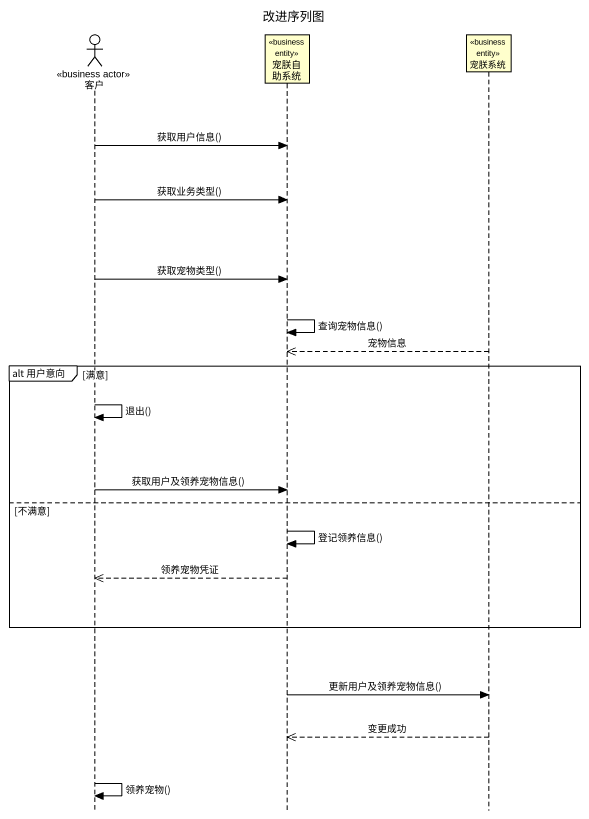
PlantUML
@startuml
title 改进序列图
hide footbox
actor 客户 <<business actor>>
participant 宠朕自助系统 <<business entity>>
participant 宠朕系统 <<business entity>>

客户 -> 宠朕自助系统 : 获取用户信息()
客户 -> 宠朕自助系统 : 获取业务类型()
客户 -> 宠朕自助系统 : 获取宠物类型()
宠朕自助系统 -> 宠朕自助系统 : 查询宠物信息()
宠朕系统 -->> 宠朕自助系统 : 宠物信息
group alt 用户意向 [满意]
  客户 -> 客户 : 退出()
  客户 -> 宠朕自助系统 : 获取用户及领养宠物信息()
else 不满意
  宠朕自助系统 -> 宠朕自助系统 : 登记领养信息()
  宠朕自助系统 -->> 客户 : 领养宠物凭证
end
宠朕自助系统 -> 宠朕系统 : 更新用户及领养宠物信息()
宠朕系统 -->> 宠朕自助系统 : 变更成功
客户 -> 客户 : 领养宠物()
@enduml
